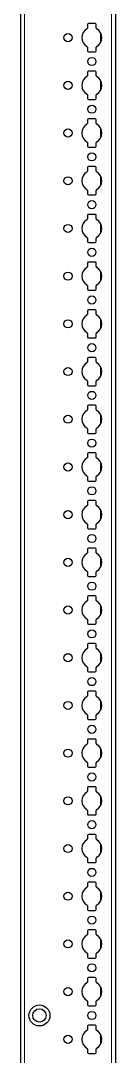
# Model space of a CAD drawing. Header units: millimetres. Extents: x -199 to 4466, y -2047 to 1507.
# Drawn here: x 4067 to 4116, y -336 to 207 of the extents above; entities that cross this region are included whole.
import ezdxf

# ---------------------------------------------------------------- set-up
doc = ezdxf.new("R2010")
doc.units = ezdxf.units.MM

msp = doc.modelspace()

# ---------------------------------------------------------------- linework, layer by layer
at = {"color": 7, "linetype": 'Continuous', "lineweight": 25}
for p, q in [((4066.69, -851.79), (4066.69, 847.21)), ((4116.39, 847.21), (4116.39, -851.79)), ((4101.74, 204.61), (4101.74, 202.73)), ((4105.84, 205.11), (4102.24, 205.11)), ((4106.34, 202.73), (4106.34, 204.61)), ((4101.74, 192.68), (4101.74, 190.81)), ((4102.24, 190.31), (4105.84, 190.31)), ((4106.34, 190.81), (4106.34, 192.68)), ((4101.74, 179.61), (4101.74, 177.73)), ((4105.84, 180.11), (4102.24, 180.11)), ((4106.34, 177.73), (4106.34, 179.61)), ((4101.74, 167.68), (4101.74, 165.81)), ((4102.24, 165.31), (4105.84, 165.31)), ((4106.34, 165.81), (4106.34, 167.68)), ((4101.74, 154.61), (4101.74, 152.73)), ((4105.84, 155.11), (4102.24, 155.11)), ((4106.34, 152.73), (4106.34, 154.61)), ((4101.74, 142.68), (4101.74, 140.81)), ((4106.34, 140.81), (4106.34, 142.68)), ((4102.24, 140.31), (4105.84, 140.31)), ((4101.74, 129.61), (4101.74, 127.73)), ((4105.84, 130.11), (4102.24, 130.11)), ((4106.34, 127.73), (4106.34, 129.61)), ((4101.74, 117.68), (4101.74, 115.81)), ((4102.24, 115.31), (4105.84, 115.31)), ((4106.34, 115.81), (4106.34, 117.68)), ((4101.74, 104.61), (4101.74, 102.73)), ((4105.84, 105.11), (4102.24, 105.11)), ((4106.34, 102.73), (4106.34, 104.61)), ((4101.74, 92.68), (4101.74, 90.81)), ((4106.34, 90.81), (4106.34, 92.68)), ((4102.24, 90.31), (4105.84, 90.31)), ((4101.74, 79.61), (4101.74, 77.73)), ((4105.84, 80.11), (4102.24, 80.11)), ((4106.34, 77.73), (4106.34, 79.61)), ((4101.74, 67.68), (4101.74, 65.81)), ((4102.24, 65.31), (4105.84, 65.31)), ((4106.34, 65.81), (4106.34, 67.68)), ((4101.74, 54.61), (4101.74, 52.73)), ((4105.84, 55.11), (4102.24, 55.11)), ((4106.34, 52.73), (4106.34, 54.61)), ((4101.74, 42.68), (4101.74, 40.81)), ((4102.24, 40.31), (4105.84, 40.31)), ((4106.34, 40.81), (4106.34, 42.68)), ((4101.74, 29.61), (4101.74, 27.73)), ((4105.84, 30.11), (4102.24, 30.11)), ((4106.34, 27.73), (4106.34, 29.61)), ((4101.74, 17.68), (4101.74, 15.81)), ((4106.34, 15.81), (4106.34, 17.68)), ((4102.24, 15.31), (4105.84, 15.31)), ((4101.74, 4.61), (4101.74, 2.73)), ((4105.84, 5.11), (4102.24, 5.11)), ((4106.34, 2.73), (4106.34, 4.61)), ((4101.74, -7.32), (4101.74, -9.19)), ((4102.24, -9.69), (4105.84, -9.69)), ((4106.34, -9.19), (4106.34, -7.32)), ((4101.74, -20.39), (4101.74, -22.27)), ((4105.84, -19.89), (4102.24, -19.89)), ((4106.34, -22.27), (4106.34, -20.39)), ((4101.74, -32.32), (4101.74, -34.19)), ((4106.34, -34.19), (4106.34, -32.32)), ((4102.24, -34.69), (4105.84, -34.69)), ((4101.74, -45.39), (4101.74, -47.27)), ((4105.84, -44.89), (4102.24, -44.89)), ((4106.34, -47.27), (4106.34, -45.39)), ((4101.74, -57.32), (4101.74, -59.19)), ((4102.24, -59.69), (4105.84, -59.69)), ((4106.34, -59.19), (4106.34, -57.32)), ((4101.74, -70.39), (4101.74, -72.27)), ((4105.84, -69.89), (4102.24, -69.89)), ((4106.34, -72.27), (4106.34, -70.39)), ((4101.74, -82.32), (4101.74, -84.19)), ((4102.24, -84.69), (4105.84, -84.69)), ((4106.34, -84.19), (4106.34, -82.32)), ((4101.74, -95.39), (4101.74, -97.27)), ((4105.84, -94.89), (4102.24, -94.89)), ((4106.34, -97.27), (4106.34, -95.39)), ((4101.74, -107.32), (4101.74, -109.19)), ((4106.34, -109.19), (4106.34, -107.32)), ((4102.24, -109.69), (4105.84, -109.69)), ((4101.74, -120.39), (4101.74, -122.27)), ((4105.84, -119.89), (4102.24, -119.89)), ((4106.34, -122.27), (4106.34, -120.39)), ((4101.74, -132.32), (4101.74, -134.19)), ((4102.24, -134.69), (4105.84, -134.69)), ((4106.34, -134.19), (4106.34, -132.32)), ((4101.74, -145.39), (4101.74, -147.27)), ((4105.84, -144.89), (4102.24, -144.89)), ((4106.34, -147.27), (4106.34, -145.39)), ((4101.74, -157.32), (4101.74, -159.19)), ((4106.34, -159.19), (4106.34, -157.32)), ((4102.24, -159.69), (4105.84, -159.69)), ((4101.74, -170.39), (4101.74, -172.27)), ((4105.84, -169.89), (4102.24, -169.89)), ((4106.34, -172.27), (4106.34, -170.39)), ((4101.74, -182.32), (4101.74, -184.19)), ((4106.34, -184.19), (4106.34, -182.32)), ((4102.24, -184.69), (4105.84, -184.69)), ((4101.74, -195.39), (4101.74, -197.27)), ((4105.84, -194.89), (4102.24, -194.89)), ((4106.34, -197.27), (4106.34, -195.39)), ((4101.74, -207.32), (4101.74, -209.19)), ((4102.24, -209.69), (4105.84, -209.69)), ((4106.34, -209.19), (4106.34, -207.32)), ((4101.74, -220.39), (4101.74, -222.27)), ((4105.84, -219.89), (4102.24, -219.89)), ((4106.34, -222.27), (4106.34, -220.39)), ((4101.74, -232.32), (4101.74, -234.19)), ((4106.34, -234.19), (4106.34, -232.32)), ((4102.24, -234.69), (4105.84, -234.69)), ((4101.74, -245.39), (4101.74, -247.27)), ((4105.84, -244.89), (4102.24, -244.89)), ((4106.34, -247.27), (4106.34, -245.39)), ((4101.74, -257.32), (4101.74, -259.19)), ((4102.24, -259.69), (4105.84, -259.69)), ((4106.34, -259.19), (4106.34, -257.32)), ((4101.74, -270.39), (4101.74, -272.27)), ((4105.84, -269.89), (4102.24, -269.89)), ((4106.34, -272.27), (4106.34, -270.39)), ((4101.74, -282.32), (4101.74, -284.19)), ((4102.24, -284.69), (4105.84, -284.69)), ((4106.34, -284.19), (4106.34, -282.32)), ((4101.74, -295.39), (4101.74, -297.27)), ((4105.84, -294.89), (4102.24, -294.89)), ((4106.34, -297.27), (4106.34, -295.39)), ((4101.74, -307.32), (4101.74, -309.19)), ((4106.34, -309.19), (4106.34, -307.32)), ((4102.24, -309.69), (4105.84, -309.69)), ((4105.84, -319.89), (4102.24, -319.89)), ((4101.74, -320.39), (4101.74, -322.27)), ((4106.34, -322.27), (4106.34, -320.39)), ((4101.74, -332.32), (4101.74, -334.19)), ((4102.24, -334.69), (4105.84, -334.69)), ((4106.34, -334.19), (4106.34, -332.32))]:
    msp.add_line(p, q, dxfattribs=at)
at = {"color": 8, "linetype": 'Continuous', "lineweight": 18}
for p, q in [((4068.69, 847.21), (4068.69, -851.79)), ((4114.39, -851.79), (4114.39, 847.21)), ((4108.54, 195), (4108.54, 200.41)), ((4108.54, 170), (4108.54, 175.41)), ((4108.54, 145), (4108.54, 150.41)), ((4108.54, 120), (4108.54, 125.41)), ((4108.54, 95), (4108.54, 100.41)), ((4108.54, 70), (4108.54, 75.41)), ((4108.54, 45), (4108.54, 50.41)), ((4108.54, 20), (4108.54, 25.41)), ((4108.54, -5), (4108.54, 0.41)), ((4108.54, -30), (4108.54, -24.59)), ((4108.54, -55), (4108.54, -49.59)), ((4108.54, -80), (4108.54, -74.59)), ((4108.54, -105), (4108.54, -99.59)), ((4108.54, -130), (4108.54, -124.59)), ((4108.54, -155), (4108.54, -149.59)), ((4108.54, -180), (4108.54, -174.59)), ((4108.54, -205), (4108.54, -199.59)), ((4108.54, -230), (4108.54, -224.59)), ((4108.54, -255), (4108.54, -249.59)), ((4108.54, -280), (4108.54, -274.59)), ((4108.54, -305), (4108.54, -299.59)), ((4108.54, -330), (4108.54, -324.59))]:
    msp.add_line(p, q, dxfattribs=at)
at = {"color": 7, "linetype": 'Continuous', "lineweight": 25}
for centre, radius in [((4091.54, 197.71), 2.13), ((4104.04, 185.21), 2.13), ((4091.54, 172.71), 2.13), ((4104.04, 160.21), 2.13), ((4091.54, 147.71), 2.13), ((4104.04, 135.21), 2.13), ((4091.54, 122.71), 2.13), ((4104.04, 110.21), 2.13), ((4091.54, 97.71), 2.13), ((4104.04, 85.21), 2.13), ((4091.54, 72.71), 2.13), ((4104.04, 60.21), 2.13), ((4091.54, 47.71), 2.13), ((4104.04, 35.21), 2.13), ((4091.54, 22.71), 2.13), ((4104.04, 10.21), 2.13), ((4091.54, -2.29), 2.13), ((4104.04, -14.79), 2.13), ((4091.54, -27.29), 2.13), ((4104.04, -39.79), 2.13), ((4091.54, -52.29), 2.13), ((4104.04, -64.79), 2.13), ((4091.54, -77.29), 2.13), ((4104.04, -89.79), 2.13), ((4091.54, -102.29), 2.13), ((4104.04, -114.79), 2.13), ((4091.54, -127.29), 2.13), ((4104.04, -139.79), 2.13), ((4091.54, -152.29), 2.13), ((4104.04, -164.79), 2.13), ((4091.54, -177.29), 2.13), ((4104.04, -189.79), 2.13), ((4091.54, -202.29), 2.13), ((4104.04, -214.79), 2.12), ((4091.54, -227.29), 2.12), ((4104.04, -239.79), 2.12), ((4091.54, -252.29), 2.12), ((4104.04, -264.79), 2.12), ((4091.54, -277.29), 2.12), ((4104.04, -289.79), 2.12), ((4091.54, -302.29), 2.12), ((4076.54, -314.79), 5.5), ((4076.54, -314.79), 3.5), ((4104.04, -314.79), 2.12), ((4091.54, -327.29), 2.12)]:
    msp.add_circle(centre, radius, dxfattribs=at)
for centre, radius, start, end in [((4104.04, 197.71), 5.25, 119.1407, 240.8593), ((4101.24, 202.73), 0.5, 299.1407, 0), ((4102.24, 204.61), 0.5, 90, 180), ((4105.84, 204.61), 0.5, 0, 90), ((4106.84, 202.73), 0.5, 180, 240.8593), ((4104.04, 197.71), 5.25, 299.1407, 60.8593), ((4101.24, 192.68), 0.5, 0, 60.8593), ((4102.24, 190.81), 0.5, 180, 270), ((4105.84, 190.81), 0.5, 270, 0), ((4106.84, 192.68), 0.5, 119.1407, 180), ((4102.24, 179.61), 0.5, 90, 180), ((4105.84, 179.61), 0.5, 360, 90), ((4104.04, 172.71), 5.25, 119.1407, 240.8593), ((4101.24, 177.73), 0.5, 299.1407, 0), ((4106.84, 177.73), 0.5, 180, 240.8593), ((4104.04, 172.71), 5.25, 299.1407, 60.8593), ((4101.24, 167.68), 0.5, 0, 60.8593), ((4102.24, 165.81), 0.5, 180, 270), ((4105.84, 165.81), 0.5, 270, 0), ((4106.84, 167.68), 0.5, 119.1407, 180), ((4104.04, 147.71), 5.25, 119.1407, 240.8593), ((4101.24, 152.73), 0.5, 299.1407, 0), ((4102.24, 154.61), 0.5, 90, 180), ((4105.84, 154.61), 0.5, 360, 90), ((4106.84, 152.73), 0.5, 180, 240.8593), ((4104.04, 147.71), 5.25, 299.1407, 60.8593), ((4101.24, 142.68), 0.5, 0, 60.8593), ((4106.84, 142.68), 0.5, 119.1407, 180), ((4102.24, 140.81), 0.5, 180, 270), ((4105.84, 140.81), 0.5, 270, 0), ((4104.04, 122.71), 5.25, 119.1407, 240.8593), ((4101.24, 127.73), 0.5, 299.1407, 0), ((4102.24, 129.61), 0.5, 90, 180), ((4105.84, 129.61), 0.5, 0, 90), ((4106.84, 127.73), 0.5, 180, 240.8593), ((4104.04, 122.71), 5.25, 299.1407, 60.8593), ((4101.24, 117.68), 0.5, 0, 60.8593), ((4102.24, 115.81), 0.5, 180, 270), ((4105.84, 115.81), 0.5, 270, 0), ((4106.84, 117.68), 0.5, 119.1407, 180), ((4102.24, 104.61), 0.5, 90, 180), ((4105.84, 104.61), 0.5, 0, 90), ((4104.04, 97.71), 5.25, 119.1407, 240.8593), ((4101.24, 102.73), 0.5, 299.1407, 0), ((4106.84, 102.73), 0.5, 180, 240.8593), ((4104.04, 97.71), 5.25, 299.1407, 60.8593), ((4101.24, 92.68), 0.5, 0, 60.8593), ((4106.84, 92.68), 0.5, 119.1407, 180), ((4102.24, 90.81), 0.5, 180, 270), ((4105.84, 90.81), 0.5, 270, 0), ((4104.04, 72.71), 5.25, 119.1407, 240.8593), ((4101.24, 77.73), 0.5, 299.1407, 0), ((4102.24, 79.61), 0.5, 90, 180), ((4105.84, 79.61), 0.5, 0, 90), ((4106.84, 77.73), 0.5, 180, 240.8593), ((4104.04, 72.71), 5.25, 299.1407, 60.8593), ((4101.24, 67.68), 0.5, 0, 60.8593), ((4102.24, 65.81), 0.5, 180, 270), ((4105.84, 65.81), 0.5, 270, 0), ((4106.84, 67.68), 0.5, 119.1407, 180), ((4102.24, 54.61), 0.5, 90, 180), ((4105.84, 54.61), 0.5, 0, 90), ((4104.04, 47.71), 5.25, 119.1407, 240.8593), ((4101.24, 52.73), 0.5, 299.1407, 0), ((4106.84, 52.73), 0.5, 180, 240.8593), ((4104.04, 47.71), 5.25, 299.1407, 60.8593), ((4101.24, 42.68), 0.5, 0, 60.8593), ((4102.24, 40.81), 0.5, 180, 270), ((4105.84, 40.81), 0.5, 270, 0), ((4106.84, 42.68), 0.5, 119.1407, 180), ((4104.04, 22.71), 5.25, 119.1407, 240.8593), ((4101.24, 27.73), 0.5, 299.1407, 0), ((4102.24, 29.61), 0.5, 90, 180), ((4105.84, 29.61), 0.5, 0, 90), ((4106.84, 27.73), 0.5, 180, 240.8593), ((4104.04, 22.71), 5.25, 299.1407, 60.8593), ((4101.24, 17.68), 0.5, 0, 60.8593), ((4106.84, 17.68), 0.5, 119.1407, 180), ((4102.24, 15.81), 0.5, 180, 270), ((4105.84, 15.81), 0.5, 270, 0), ((4104.04, -2.29), 5.25, 119.1407, 240.8593), ((4101.24, 2.73), 0.5, 299.1407, 0), ((4102.24, 4.61), 0.5, 90, 180), ((4105.84, 4.61), 0.5, 0, 90), ((4106.84, 2.73), 0.5, 180, 240.8593), ((4104.04, -2.29), 5.25, 299.1407, 60.8593), ((4101.24, -7.32), 0.5, 0, 60.8593), ((4102.24, -9.19), 0.5, 180, 270), ((4105.84, -9.19), 0.5, 270, 0), ((4106.84, -7.32), 0.5, 119.1407, 180), ((4102.24, -20.39), 0.5, 90, 180), ((4105.84, -20.39), 0.5, 0, 90), ((4104.04, -27.29), 5.25, 119.1407, 240.8593), ((4101.24, -22.27), 0.5, 299.1407, 0), ((4106.84, -22.27), 0.5, 180, 240.8593), ((4104.04, -27.29), 5.25, 299.1407, 60.8593), ((4101.24, -32.32), 0.5, 0, 60.8593), ((4106.84, -32.32), 0.5, 119.1407, 180), ((4102.24, -34.19), 0.5, 180, 270), ((4105.84, -34.19), 0.5, 270, 0), ((4104.04, -52.29), 5.25, 119.1407, 240.8593), ((4101.24, -47.27), 0.5, 299.1407, 0), ((4102.24, -45.39), 0.5, 90, 180), ((4105.84, -45.39), 0.5, 0, 90), ((4106.84, -47.27), 0.5, 180, 240.8593), ((4104.04, -52.29), 5.25, 299.1407, 60.8593), ((4101.24, -57.32), 0.5, 0, 60.8593), ((4102.24, -59.19), 0.5, 180, 270), ((4105.84, -59.19), 0.5, 270, 0), ((4106.84, -57.32), 0.5, 119.1407, 180), ((4102.24, -70.39), 0.5, 90, 180), ((4105.84, -70.39), 0.5, 0, 90), ((4104.04, -77.29), 5.25, 119.1407, 240.8593), ((4101.24, -72.27), 0.5, 299.1407, 0), ((4106.84, -72.27), 0.5, 180, 240.8593), ((4104.04, -77.29), 5.25, 299.1407, 60.8593), ((4101.24, -82.32), 0.5, 0, 60.8593), ((4102.24, -84.19), 0.5, 180, 270), ((4105.84, -84.19), 0.5, 270, 0), ((4106.84, -82.32), 0.5, 119.1407, 180), ((4101.24, -97.27), 0.5, 299.1407, 0), ((4102.24, -95.39), 0.5, 90, 180), ((4105.84, -95.39), 0.5, 0, 90), ((4106.84, -97.27), 0.5, 180, 240.8593), ((4104.04, -102.29), 5.25, 119.1407, 240.8593), ((4104.04, -102.29), 5.25, 299.1407, 60.8593), ((4101.24, -107.32), 0.5, 0, 60.8593), ((4106.84, -107.32), 0.5, 119.1407, 180), ((4102.24, -109.19), 0.5, 180, 270), ((4105.84, -109.19), 0.5, 270, 0), ((4104.04, -127.29), 5.25, 119.1407, 240.8593), ((4101.24, -122.27), 0.5, 299.1407, 0), ((4102.24, -120.39), 0.5, 90, 180), ((4105.84, -120.39), 0.5, 0, 90), ((4106.84, -122.27), 0.5, 180, 240.8593), ((4104.04, -127.29), 5.25, 299.1407, 60.8593), ((4101.24, -132.32), 0.5, 0, 60.8593), ((4102.24, -134.19), 0.5, 180, 270), ((4105.84, -134.19), 0.5, 270, 0), ((4106.84, -132.32), 0.5, 119.1407, 180), ((4102.24, -145.39), 0.5, 90, 180), ((4105.84, -145.39), 0.5, 0, 90), ((4104.04, -152.29), 5.25, 119.1407, 240.8593), ((4101.24, -147.27), 0.5, 299.1407, 0), ((4106.84, -147.27), 0.5, 180, 240.8593), ((4104.04, -152.29), 5.25, 299.1407, 60.8593), ((4101.24, -157.32), 0.5, 0, 60.8593), ((4106.84, -157.32), 0.5, 119.1407, 180), ((4102.24, -159.19), 0.5, 180, 270), ((4105.84, -159.19), 0.5, 270, 0), ((4104.04, -177.29), 5.25, 119.1407, 240.8593), ((4101.24, -172.27), 0.5, 299.1407, 0), ((4102.24, -170.39), 0.5, 90, 180), ((4105.84, -170.39), 0.5, 0, 90), ((4106.84, -172.27), 0.5, 180, 240.8593), ((4104.04, -177.29), 5.25, 299.1407, 60.8593), ((4101.24, -182.32), 0.5, 0, 60.8593), ((4102.24, -184.19), 0.5, 180, 270), ((4105.84, -184.19), 0.5, 270, 0), ((4106.84, -182.32), 0.5, 119.1407, 180), ((4102.24, -195.39), 0.5, 90, 180), ((4105.84, -195.39), 0.5, 0, 90), ((4104.04, -202.29), 5.25, 119.1407, 240.8593), ((4101.24, -197.27), 0.5, 299.1407, 0), ((4106.84, -197.27), 0.5, 180, 240.8593), ((4104.04, -202.29), 5.25, 299.1407, 60.8593), ((4101.24, -207.32), 0.5, 0, 60.8593), ((4102.24, -209.19), 0.5, 180, 270), ((4105.84, -209.19), 0.5, 270, 0), ((4106.84, -207.32), 0.5, 119.1407, 180), ((4101.24, -222.27), 0.5, 299.1407, 0), ((4102.24, -220.39), 0.5, 90, 180), ((4105.84, -220.39), 0.5, 0, 90), ((4106.84, -222.27), 0.5, 180, 240.8593), ((4104.04, -227.29), 5.25, 119.1407, 240.8593), ((4104.04, -227.29), 5.25, 299.1407, 60.8593), ((4101.24, -232.32), 0.5, 0, 60.8593), ((4106.84, -232.32), 0.5, 119.1407, 180), ((4102.24, -234.19), 0.5, 180, 270), ((4105.84, -234.19), 0.5, 270, 0), ((4104.04, -252.29), 5.25, 119.1407, 240.8593), ((4101.24, -247.27), 0.5, 299.1407, 0), ((4102.24, -245.39), 0.5, 90, 180), ((4105.84, -245.39), 0.5, 0, 90), ((4106.84, -247.27), 0.5, 180, 240.8593), ((4104.04, -252.29), 5.25, 299.1407, 60.8593), ((4101.24, -257.32), 0.5, 0, 60.8593), ((4102.24, -259.19), 0.5, 180, 270), ((4105.84, -259.19), 0.5, 270, 0), ((4106.84, -257.32), 0.5, 119.1407, 180), ((4102.24, -270.39), 0.5, 90, 180), ((4105.84, -270.39), 0.5, 0, 90), ((4104.04, -277.29), 5.25, 119.1407, 240.8593), ((4101.24, -272.27), 0.5, 299.1407, 0), ((4106.84, -272.27), 0.5, 180, 240.8593), ((4104.04, -277.29), 5.25, 299.1407, 60.8593), ((4101.24, -282.32), 0.5, 0, 60.8593), ((4106.84, -282.32), 0.5, 119.1407, 180), ((4102.24, -284.19), 0.5, 180, 270), ((4105.84, -284.19), 0.5, 270, 0), ((4104.04, -302.29), 5.25, 119.1407, 240.8593), ((4101.24, -297.27), 0.5, 299.1407, 0), ((4102.24, -295.39), 0.5, 90, 180), ((4105.84, -295.39), 0.5, 0, 90), ((4106.84, -297.27), 0.5, 180, 240.8593), ((4104.04, -302.29), 5.25, 299.1407, 60.8593), ((4101.24, -307.32), 0.5, 0, 60.8593), ((4102.24, -309.19), 0.5, 180, 270), ((4105.84, -309.19), 0.5, 270, 0), ((4106.84, -307.32), 0.5, 119.1407, 180), ((4102.24, -320.39), 0.5, 90, 180), ((4105.84, -320.39), 0.5, 0, 90), ((4104.04, -327.29), 5.25, 119.1407, 240.8593), ((4101.24, -322.27), 0.5, 299.1407, 0), ((4106.84, -322.27), 0.5, 180, 240.8593), ((4104.04, -327.29), 5.25, 299.1407, 60.8593), ((4101.24, -332.32), 0.5, 0, 60.8593), ((4102.24, -334.19), 0.5, 180, 270), ((4105.84, -334.19), 0.5, 270, 0), ((4106.84, -332.32), 0.5, 119.1407, 180)]:
    msp.add_arc(centre, radius, start, end, dxfattribs=at)

doc.saveas('drawing.dxf')
